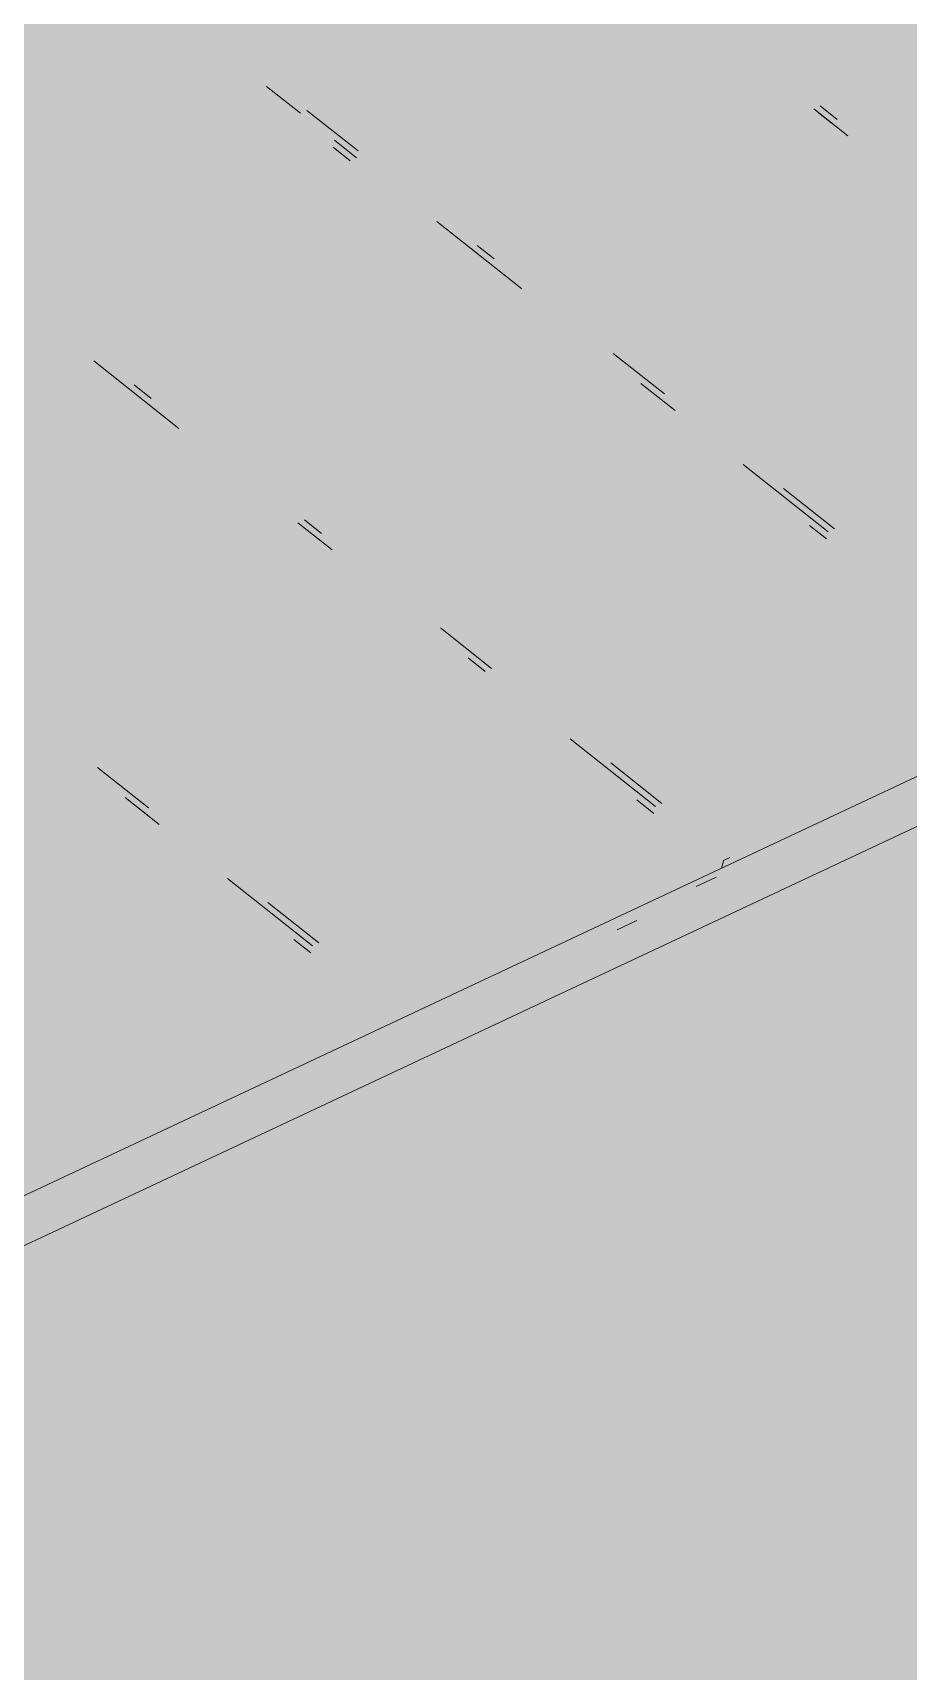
# Paper-space layout '03 3D Building and Roof' of a CAD drawing. Header units: millimetres. Extents: x 5 to 415, y 5 to 292.
# Drawn here: x 267.401 to 269.108, y 84.625 to 87.821 of the extents above; entities that cross this region are included whole.
import ezdxf

# ---------------------------------------------------------------- set-up
doc = ezdxf.new("R2010")
doc.units = ezdxf.units.MM
doc.layers.add('EXISTING', color=7, linetype='Continuous')
doc.layers.add('IMAGES', color=7, linetype='Continuous')

# ---------------------------------------------------------------- blocks, each defined once
blk = doc.blocks.new('SHEET_03')
at = {"layer": 'EXISTING', "color": 250, "lineweight": 9}
for p, q in [((267.8565, 87.7165), (267.9229, 87.6639)), ((268.035, 87.5907), (267.9354, 87.6697)), ((268.9238, 87.6726), (268.9902, 87.6199)), ((268.9694, 87.6521), (268.9363, 87.6784)), ((268.9663, 87.6385), (268.9331, 87.6648)), ((267.9893, 87.6112), (268.0225, 87.5848)), ((268.0318, 87.5771), (267.9986, 87.6034)), ((268.0194, 87.5712), (267.9862, 87.5976)), ((268.1885, 87.4531), (268.3544, 87.3214)), ((268.3005, 87.38), (268.2673, 87.4063)), ((268.6325, 87.1166), (268.5329, 87.1956)), ((267.5196, 87.181), (267.6855, 87.0493)), ((267.6316, 87.1079), (267.5984, 87.1342)), ((268.5868, 87.1371), (268.6532, 87.0844)), ((266.8844, 85.3182), (270.6986, 87.1089)), ((266.8844, 85.2207), (270.6986, 87.0114)), ((268.786, 86.979), (268.952, 86.8473)), ((268.9645, 86.8532), (268.8649, 86.9322)), ((267.9636, 86.8445), (267.9304, 86.8708)), ((267.9179, 86.865), (267.9843, 86.8123)), ((268.9488, 86.8337), (268.9156, 86.8601)), ((268.2955, 86.5811), (268.196, 86.6601)), ((268.2499, 86.6016), (268.2831, 86.5752)), ((268.449, 86.4435), (268.615, 86.3118)), ((267.6266, 86.309), (267.5271, 86.388)), ((268.6275, 86.3177), (268.5279, 86.3967)), ((267.581, 86.3295), (267.6473, 86.2768)), ((268.6119, 86.2982), (268.5787, 86.3246)), ((267.6235, 86.2954), (267.5903, 86.3217)), ((268.7478, 86.2065), (268.7447, 86.1929)), ((268.7603, 86.2123), (268.7478, 86.2065)), ((267.7801, 86.1714), (267.9461, 86.0397)), ((268.6947, 86.156), (268.7332, 86.1741)), ((267.9586, 86.0456), (267.859, 86.1246)), ((268.5401, 86.0713), (268.5786, 86.0894)), ((267.943, 86.0261), (267.9098, 86.0524))]:
    blk.add_line(p, q, dxfattribs=at)
at = {"layer": 'IMAGES', "color": 7}
for points in [[(266.9782, 87.8201), (267.46, 87.8201), (266.9782, 87.9165), (267.46, 87.9165)], [(267.46, 87.8201), (267.5564, 87.8201), (267.46, 87.9165), (267.5564, 87.9165)], [(267.5564, 87.8201), (267.7491, 87.8201), (267.5564, 87.9165), (267.7491, 87.9165)], [(267.7491, 87.8201), (267.8455, 87.8201), (267.7491, 87.9165), (267.8455, 87.9165)], [(267.8455, 87.8201), (267.9418, 87.8201), (267.8455, 87.9165), (267.9418, 87.9165)], [(267.9418, 87.8201), (268.4236, 87.8201), (267.9418, 87.9165), (268.4236, 87.9165)], [(268.4236, 87.8201), (268.52, 87.8201), (268.4236, 87.9165), (268.52, 87.9165)], [(268.52, 87.8201), (268.6164, 87.8201), (268.52, 87.9165), (268.6164, 87.9165)], [(268.6164, 87.8201), (268.7127, 87.8201), (268.6164, 87.9165), (268.7127, 87.9165)], [(268.7127, 87.8201), (268.8091, 87.8201), (268.7127, 87.9165), (268.8091, 87.9165)], [(268.8091, 87.8201), (268.9055, 87.8201), (268.8091, 87.9165), (268.9055, 87.9165)], [(268.9055, 87.8201), (269.3873, 87.8201), (268.9055, 87.9165), (269.3873, 87.9165)], [(267.0745, 87.7237), (267.5564, 87.7237), (267.0745, 87.8201), (267.5564, 87.8201)], [(267.5564, 87.7237), (267.6527, 87.7237), (267.5564, 87.8201), (267.6527, 87.8201)], [(267.6527, 87.7237), (267.7491, 87.7237), (267.6527, 87.8201), (267.7491, 87.8201)], [(267.7491, 87.7237), (267.8455, 87.7237), (267.7491, 87.8201), (267.8455, 87.8201)], [(267.8455, 87.7237), (267.9418, 87.7237), (267.8455, 87.8201), (267.9418, 87.8201)], [(267.9418, 87.7237), (268.0382, 87.7237), (267.9418, 87.8201), (268.0382, 87.8201)], [(268.0382, 87.7237), (268.52, 87.7237), (268.0382, 87.8201), (268.52, 87.8201)], [(268.52, 87.7237), (268.6164, 87.7237), (268.52, 87.8201), (268.6164, 87.8201)], [(268.6164, 87.7237), (268.7127, 87.7237), (268.6164, 87.8201), (268.7127, 87.8201)], [(268.7127, 87.7237), (268.9055, 87.7237), (268.7127, 87.8201), (268.9055, 87.8201)], [(268.9055, 87.7237), (269.0018, 87.7237), (268.9055, 87.8201), (269.0018, 87.8201)], [(269.0018, 87.7237), (269.0982, 87.7237), (269.0018, 87.8201), (269.0982, 87.8201)], [(269.0982, 87.7237), (269.4836, 87.7237), (269.0982, 87.8201), (269.4836, 87.8201)], [(267.0745, 87.6273), (267.6527, 87.6273), (267.0745, 87.7237), (267.6527, 87.7237)], [(267.6527, 87.6273), (267.7491, 87.6273), (267.6527, 87.7237), (267.7491, 87.7237)], [(267.7491, 87.6273), (267.8455, 87.6273), (267.7491, 87.7237), (267.8455, 87.7237)], [(267.8455, 87.6273), (268.0382, 87.6273), (267.8455, 87.7237), (268.0382, 87.7237)], [(268.0382, 87.6273), (268.1345, 87.6273), (268.0382, 87.7237), (268.1345, 87.7237)], [(268.1345, 87.6273), (268.6164, 87.6273), (268.1345, 87.7237), (268.6164, 87.7237)], [(268.6164, 87.6273), (268.7127, 87.6273), (268.6164, 87.7237), (268.7127, 87.7237)], [(268.7127, 87.6273), (268.8091, 87.6273), (268.7127, 87.7237), (268.8091, 87.7237)], [(268.8091, 87.6273), (269.0018, 87.6273), (268.8091, 87.7237), (269.0018, 87.7237)], [(269.0018, 87.6273), (269.0982, 87.6273), (269.0018, 87.7237), (269.0982, 87.7237)], [(269.0982, 87.6273), (269.1945, 87.6273), (269.0982, 87.7237), (269.1945, 87.7237)], [(267.3636, 87.5309), (267.7491, 87.5309), (267.3636, 87.6273), (267.7491, 87.6273)], [(267.7491, 87.5309), (267.8455, 87.5309), (267.7491, 87.6273), (267.8455, 87.6273)], [(267.8455, 87.5309), (267.9418, 87.5309), (267.8455, 87.6273), (267.9418, 87.6273)], [(267.9418, 87.5309), (268.1345, 87.5309), (267.9418, 87.6273), (268.1345, 87.6273)], [(268.1345, 87.5309), (268.2309, 87.5309), (268.1345, 87.6273), (268.2309, 87.6273)], [(268.2309, 87.5309), (268.3273, 87.5309), (268.2309, 87.6273), (268.3273, 87.6273)], [(268.3273, 87.5309), (268.8091, 87.5309), (268.3273, 87.6273), (268.8091, 87.6273)], [(268.8091, 87.5309), (268.9055, 87.5309), (268.8091, 87.6273), (268.9055, 87.6273)], [(268.9055, 87.5309), (269.0018, 87.5309), (268.9055, 87.6273), (269.0018, 87.6273)], [(269.0018, 87.5309), (269.0982, 87.5309), (269.0018, 87.6273), (269.0982, 87.6273)], [(269.0982, 87.5309), (269.1945, 87.5309), (269.0982, 87.6273), (269.1945, 87.6273)], [(267.3636, 87.4345), (267.8455, 87.4345), (267.3636, 87.5309), (267.8455, 87.5309)], [(267.8455, 87.4345), (267.9418, 87.4345), (267.8455, 87.5309), (267.9418, 87.5309)], [(267.9418, 87.4345), (268.0382, 87.4345), (267.9418, 87.5309), (268.0382, 87.5309)], [(268.0382, 87.4345), (268.1345, 87.4345), (268.0382, 87.5309), (268.1345, 87.5309)], [(268.1345, 87.4345), (268.2309, 87.4345), (268.1345, 87.5309), (268.2309, 87.5309)], [(268.2309, 87.4345), (268.3273, 87.4345), (268.2309, 87.5309), (268.3273, 87.5309)], [(268.3273, 87.4345), (268.4236, 87.4345), (268.3273, 87.5309), (268.4236, 87.5309)], [(268.4236, 87.4345), (269.0018, 87.4345), (268.4236, 87.5309), (269.0018, 87.5309)], [(269.0018, 87.4345), (269.0982, 87.4345), (269.0018, 87.5309), (269.0982, 87.5309)], [(269.0982, 87.4345), (269.2909, 87.4345), (269.0982, 87.5309), (269.2909, 87.5309)], [(267.3636, 87.3381), (267.46, 87.3381), (267.3636, 87.4345), (267.46, 87.4345)], [(267.46, 87.3381), (267.5564, 87.3381), (267.46, 87.4345), (267.5564, 87.4345)], [(267.5564, 87.3381), (268.0382, 87.3381), (267.5564, 87.4345), (268.0382, 87.4345)], [(268.0382, 87.3381), (268.1345, 87.3381), (268.0382, 87.4345), (268.1345, 87.4345)], [(268.1345, 87.3381), (268.2309, 87.3381), (268.1345, 87.4345), (268.2309, 87.4345)], [(268.2309, 87.3381), (268.3273, 87.3381), (268.2309, 87.4345), (268.3273, 87.4345)], [(268.3273, 87.3381), (268.4236, 87.3381), (268.3273, 87.4345), (268.4236, 87.4345)], [(268.4236, 87.3381), (268.52, 87.3381), (268.4236, 87.4345), (268.52, 87.4345)], [(268.52, 87.3381), (269.0018, 87.3381), (268.52, 87.4345), (269.0018, 87.4345)], [(269.0018, 87.3381), (269.0982, 87.3381), (269.0018, 87.4345), (269.0982, 87.4345)], [(269.0982, 87.3381), (269.1945, 87.3381), (269.0982, 87.4345), (269.1945, 87.4345)], [(267.3636, 87.2417), (267.5564, 87.2417), (267.3636, 87.3381), (267.5564, 87.3381)], [(267.5564, 87.2417), (267.6527, 87.2417), (267.5564, 87.3381), (267.6527, 87.3381)], [(267.6527, 87.2417), (268.1345, 87.2417), (267.6527, 87.3381), (268.1345, 87.3381)], [(268.1345, 87.2417), (268.2309, 87.2417), (268.1345, 87.3381), (268.2309, 87.3381)], [(268.2309, 87.2417), (268.3273, 87.2417), (268.2309, 87.3381), (268.3273, 87.3381)], [(268.3273, 87.2417), (268.4236, 87.2417), (268.3273, 87.3381), (268.4236, 87.3381)], [(268.4236, 87.2417), (268.6164, 87.2417), (268.4236, 87.3381), (268.6164, 87.3381)], [(268.6164, 87.2417), (268.7127, 87.2417), (268.6164, 87.3381), (268.7127, 87.3381)], [(268.7127, 87.2417), (269.2909, 87.2417), (268.7127, 87.3381), (269.2909, 87.3381)], [(267.3636, 87.1453), (267.46, 87.1453), (267.3636, 87.2417), (267.46, 87.2417)], [(267.46, 87.1453), (267.5564, 87.1453), (267.46, 87.2417), (267.5564, 87.2417)], [(267.5564, 87.1453), (267.6527, 87.1453), (267.5564, 87.2417), (267.6527, 87.2417)], [(267.6527, 87.1453), (267.7491, 87.1453), (267.6527, 87.2417), (267.7491, 87.2417)], [(267.7491, 87.1453), (268.2309, 87.1453), (267.7491, 87.2417), (268.2309, 87.2417)], [(268.2309, 87.1453), (268.3273, 87.1453), (268.2309, 87.2417), (268.3273, 87.2417)], [(268.3273, 87.1453), (268.4236, 87.1453), (268.3273, 87.2417), (268.4236, 87.2417)], [(268.4236, 87.1453), (268.6164, 87.1453), (268.4236, 87.2417), (268.6164, 87.2417)], [(268.6164, 87.1453), (268.7127, 87.1453), (268.6164, 87.2417), (268.7127, 87.2417)], [(268.7127, 87.1453), (268.8091, 87.1453), (268.7127, 87.2417), (268.8091, 87.2417)], [(268.8091, 87.1453), (269.2909, 87.1453), (268.8091, 87.2417), (269.2909, 87.2417)], [(267.3636, 87.0489), (267.5564, 87.0489), (267.3636, 87.1453), (267.5564, 87.1453)], [(267.5564, 87.0489), (267.7491, 87.0489), (267.5564, 87.1453), (267.7491, 87.1453)], [(267.7491, 87.0489), (267.8455, 87.0489), (267.7491, 87.1453), (267.8455, 87.1453)], [(267.8455, 87.0489), (267.9418, 87.0489), (267.8455, 87.1453), (267.9418, 87.1453)], [(267.9418, 87.0489), (268.4236, 87.0489), (267.9418, 87.1453), (268.4236, 87.1453)], [(268.4236, 87.0489), (268.52, 87.0489), (268.4236, 87.1453), (268.52, 87.1453)], [(268.52, 87.0489), (268.7127, 87.0489), (268.52, 87.1453), (268.7127, 87.1453)], [(268.7127, 87.0489), (268.8091, 87.0489), (268.7127, 87.1453), (268.8091, 87.1453)], [(268.8091, 87.0489), (268.9055, 87.0489), (268.8091, 87.1453), (268.9055, 87.1453)], [(268.9055, 87.0489), (269.3873, 87.0489), (268.9055, 87.1453), (269.3873, 87.1453)], [(266.9782, 86.9525), (267.46, 86.9525), (266.9782, 87.0489), (267.46, 87.0489)], [(267.46, 86.9525), (267.5564, 86.9525), (267.46, 87.0489), (267.5564, 87.0489)], [(267.5564, 86.9525), (267.6527, 86.9525), (267.5564, 87.0489), (267.6527, 87.0489)], [(267.6527, 86.9525), (267.8455, 86.9525), (267.6527, 87.0489), (267.8455, 87.0489)], [(267.8455, 86.9525), (267.9418, 86.9525), (267.8455, 87.0489), (267.9418, 87.0489)], [(267.9418, 86.9525), (268.0382, 86.9525), (267.9418, 87.0489), (268.0382, 87.0489)], [(268.0382, 86.9525), (268.52, 86.9525), (268.0382, 87.0489), (268.52, 87.0489)], [(268.52, 86.9525), (268.6164, 86.9525), (268.52, 87.0489), (268.6164, 87.0489)], [(268.6164, 86.9525), (268.8091, 86.9525), (268.6164, 87.0489), (268.8091, 87.0489)], [(268.8091, 86.9525), (268.9055, 86.9525), (268.8091, 87.0489), (268.9055, 87.0489)], [(268.9055, 86.9525), (269.0018, 86.9525), (268.9055, 87.0489), (269.0018, 87.0489)], [(269.0018, 86.9525), (269.58, 86.9525), (269.0018, 87.0489), (269.58, 87.0489)], [(266.9782, 86.8561), (267.6527, 86.8561), (266.9782, 86.9525), (267.6527, 86.9525)], [(267.6527, 86.8561), (267.7491, 86.8561), (267.6527, 86.9525), (267.7491, 86.9525)], [(267.7491, 86.8561), (267.9418, 86.8561), (267.7491, 86.9525), (267.9418, 86.9525)], [(267.9418, 86.8561), (268.0382, 86.8561), (267.9418, 86.9525), (268.0382, 86.9525)], [(268.0382, 86.8561), (268.1345, 86.8561), (268.0382, 86.9525), (268.1345, 86.9525)], [(268.1345, 86.8561), (268.2309, 86.8561), (268.1345, 86.9525), (268.2309, 86.9525)], [(268.2309, 86.8561), (268.6164, 86.8561), (268.2309, 86.9525), (268.6164, 86.9525)], [(268.6164, 86.8561), (268.7127, 86.8561), (268.6164, 86.9525), (268.7127, 86.9525)], [(268.7127, 86.8561), (268.8091, 86.8561), (268.7127, 86.9525), (268.8091, 86.9525)], [(268.8091, 86.8561), (269.0018, 86.8561), (268.8091, 86.9525), (269.0018, 86.9525)], [(269.0018, 86.8561), (269.6764, 86.8561), (269.0018, 86.9525), (269.6764, 86.9525)], [(267.2673, 86.7597), (267.7491, 86.7597), (267.2673, 86.8561), (267.7491, 86.8561)], [(267.7491, 86.7597), (267.8455, 86.7597), (267.7491, 86.8561), (267.8455, 86.8561)], [(267.8455, 86.7597), (267.9418, 86.7597), (267.8455, 86.8561), (267.9418, 86.8561)], [(267.9418, 86.7597), (268.0382, 86.7597), (267.9418, 86.8561), (268.0382, 86.8561)], [(268.0382, 86.7597), (268.1345, 86.7597), (268.0382, 86.8561), (268.1345, 86.8561)], [(268.1345, 86.7597), (268.2309, 86.7597), (268.1345, 86.8561), (268.2309, 86.8561)], [(268.2309, 86.7597), (268.3273, 86.7597), (268.2309, 86.8561), (268.3273, 86.8561)], [(268.3273, 86.7597), (268.8091, 86.7597), (268.3273, 86.8561), (268.8091, 86.8561)], [(268.8091, 86.7597), (268.9055, 86.7597), (268.8091, 86.8561), (268.9055, 86.8561)], [(268.9055, 86.7597), (269.0982, 86.7597), (268.9055, 86.8561), (269.0982, 86.8561)], [(269.0982, 86.7597), (269.4836, 86.7597), (269.0982, 86.8561), (269.4836, 86.8561)], [(267.3636, 86.6633), (267.9418, 86.6633), (267.3636, 86.7597), (267.9418, 86.7597)], [(267.9418, 86.6633), (268.0382, 86.6633), (267.9418, 86.7597), (268.0382, 86.7597)], [(268.0382, 86.6633), (268.1345, 86.6633), (268.0382, 86.7597), (268.1345, 86.7597)], [(268.1345, 86.6633), (268.2309, 86.6633), (268.1345, 86.7597), (268.2309, 86.7597)], [(268.2309, 86.6633), (268.3273, 86.6633), (268.2309, 86.7597), (268.3273, 86.7597)], [(268.3273, 86.6633), (268.9055, 86.6633), (268.3273, 86.7597), (268.9055, 86.7597)], [(268.9055, 86.6633), (269.0018, 86.6633), (268.9055, 86.7597), (269.0018, 86.7597)], [(269.0018, 86.6633), (269.0982, 86.6633), (269.0018, 86.7597), (269.0982, 86.7597)], [(269.0982, 86.6633), (269.1945, 86.6633), (269.0982, 86.7597), (269.1945, 86.7597)], [(267.3636, 86.5669), (267.46, 86.5669), (267.3636, 86.6633), (267.46, 86.6633)], [(267.46, 86.5669), (268.0382, 86.5669), (267.46, 86.6633), (268.0382, 86.6633)], [(268.0382, 86.5669), (268.1345, 86.5669), (268.0382, 86.6633), (268.1345, 86.6633)], [(268.1345, 86.5669), (268.3273, 86.5669), (268.1345, 86.6633), (268.3273, 86.6633)], [(268.3273, 86.5669), (268.4236, 86.5669), (268.3273, 86.6633), (268.4236, 86.6633)], [(268.4236, 86.5669), (268.52, 86.5669), (268.4236, 86.6633), (268.52, 86.6633)], [(268.52, 86.5669), (269.0018, 86.5669), (268.52, 86.6633), (269.0018, 86.6633)], [(269.0018, 86.5669), (269.0982, 86.5669), (269.0018, 86.6633), (269.0982, 86.6633)], [(269.0982, 86.5669), (269.1945, 86.5669), (269.0982, 86.6633), (269.1945, 86.6633)], [(267.2673, 86.4705), (267.46, 86.4705), (267.2673, 86.5669), (267.46, 86.5669)], [(267.46, 86.4705), (267.5564, 86.4705), (267.46, 86.5669), (267.5564, 86.5669)], [(267.5564, 86.4705), (267.6527, 86.4705), (267.5564, 86.5669), (267.6527, 86.5669)], [(267.6527, 86.4705), (268.2309, 86.4705), (267.6527, 86.5669), (268.2309, 86.5669)], [(268.2309, 86.4705), (268.4236, 86.4705), (268.2309, 86.5669), (268.4236, 86.5669)], [(268.4236, 86.4705), (268.52, 86.4705), (268.4236, 86.5669), (268.52, 86.5669)], [(268.52, 86.4705), (268.6164, 86.4705), (268.52, 86.5669), (268.6164, 86.5669)], [(268.6164, 86.4705), (269.0018, 86.4705), (268.6164, 86.5669), (269.0018, 86.5669)], [(269.0018, 86.4705), (269.0982, 86.4705), (269.0018, 86.5669), (269.0982, 86.5669)], [(269.0982, 86.4705), (269.1945, 86.4705), (269.0982, 86.5669), (269.1945, 86.5669)], [(267.3636, 86.3741), (267.46, 86.3741), (267.3636, 86.4705), (267.46, 86.4705)], [(267.46, 86.3741), (267.5564, 86.3741), (267.46, 86.4705), (267.5564, 86.4705)], [(267.5564, 86.3741), (267.6527, 86.3741), (267.5564, 86.4705), (267.6527, 86.4705)], [(267.6527, 86.3741), (267.7491, 86.3741), (267.6527, 86.4705), (267.7491, 86.4705)], [(267.7491, 86.3741), (268.2309, 86.3741), (267.7491, 86.4705), (268.2309, 86.4705)], [(268.2309, 86.3741), (268.3273, 86.3741), (268.2309, 86.4705), (268.3273, 86.4705)], [(268.3273, 86.3741), (268.4236, 86.3741), (268.3273, 86.4705), (268.4236, 86.4705)], [(268.4236, 86.3741), (268.52, 86.3741), (268.4236, 86.4705), (268.52, 86.4705)], [(268.52, 86.3741), (268.6164, 86.3741), (268.52, 86.4705), (268.6164, 86.4705)], [(268.6164, 86.3741), (268.8091, 86.3741), (268.6164, 86.4705), (268.8091, 86.4705)], [(268.8091, 86.3741), (268.9055, 86.3741), (268.8091, 86.4705), (268.9055, 86.4705)], [(268.9055, 86.3741), (269.0018, 86.3741), (268.9055, 86.4705), (269.0018, 86.4705)], [(269.0018, 86.3741), (269.0982, 86.3741), (269.0018, 86.4705), (269.0982, 86.4705)], [(269.0982, 86.3741), (269.2909, 86.3741), (269.0982, 86.4705), (269.2909, 86.4705)], [(267.3636, 86.2777), (267.46, 86.2777), (267.3636, 86.3741), (267.46, 86.3741)], [(267.46, 86.2777), (267.6527, 86.2777), (267.46, 86.3741), (267.6527, 86.3741)], [(267.6527, 86.2777), (267.7491, 86.2777), (267.6527, 86.3741), (267.7491, 86.3741)], [(267.7491, 86.2777), (267.8455, 86.2777), (267.7491, 86.3741), (267.8455, 86.3741)], [(267.8455, 86.2777), (268.3273, 86.2777), (267.8455, 86.3741), (268.3273, 86.3741)], [(268.3273, 86.2777), (268.4236, 86.2777), (268.3273, 86.3741), (268.4236, 86.3741)], [(268.4236, 86.2777), (268.52, 86.2777), (268.4236, 86.3741), (268.52, 86.3741)], [(268.52, 86.2777), (268.7127, 86.2777), (268.52, 86.3741), (268.7127, 86.3741)], [(268.7127, 86.2777), (268.8091, 86.2777), (268.7127, 86.3741), (268.8091, 86.3741)], [(268.8091, 86.2777), (268.9055, 86.2777), (268.8091, 86.3741), (268.9055, 86.3741)], [(268.9055, 86.2777), (269.0982, 86.2777), (268.9055, 86.3741), (269.0982, 86.3741)], [(269.0982, 86.1813), (269.1945, 86.1813), (269.0982, 86.3741), (269.1945, 86.3741)], [(266.9782, 86.1813), (267.46, 86.1813), (266.9782, 86.2777), (267.46, 86.2777)], [(267.46, 86.1813), (267.5564, 86.1813), (267.46, 86.2777), (267.5564, 86.2777)], [(267.5564, 86.1813), (267.6527, 86.1813), (267.5564, 86.2777), (267.6527, 86.2777)], [(267.6527, 86.1813), (267.7491, 86.1813), (267.6527, 86.2777), (267.7491, 86.2777)], [(267.7491, 86.1813), (267.8455, 86.1813), (267.7491, 86.2777), (267.8455, 86.2777)], [(267.8455, 86.1813), (267.9418, 86.1813), (267.8455, 86.2777), (267.9418, 86.2777)], [(267.9418, 86.1813), (268.52, 86.1813), (267.9418, 86.2777), (268.52, 86.2777)], [(268.52, 86.1813), (268.6164, 86.1813), (268.52, 86.2777), (268.6164, 86.2777)], [(268.6164, 86.1813), (268.8091, 86.1813), (268.6164, 86.2777), (268.8091, 86.2777)], [(268.8091, 86.1813), (269.0018, 86.1813), (268.8091, 86.2777), (269.0018, 86.2777)], [(269.0018, 86.1813), (269.0982, 86.1813), (269.0018, 86.2777), (269.0982, 86.2777)], [(267.0745, 86.0849), (267.5564, 86.0849), (267.0745, 86.1813), (267.5564, 86.1813)], [(267.5564, 86.0849), (267.7491, 86.0849), (267.5564, 86.1813), (267.7491, 86.1813)], [(267.7491, 86.0849), (267.9418, 86.0849), (267.7491, 86.1813), (267.9418, 86.1813)], [(267.9418, 86.0849), (268.0382, 86.0849), (267.9418, 86.1813), (268.0382, 86.1813)], [(268.0382, 86.0849), (268.1345, 86.0849), (268.0382, 86.1813), (268.1345, 86.1813)], [(268.1345, 86.0849), (268.3273, 86.0849), (268.1345, 86.1813), (268.3273, 86.1813)], [(268.3273, 86.0849), (268.4236, 86.0849), (268.3273, 86.1813), (268.4236, 86.1813)], [(268.4236, 86.0849), (268.52, 86.0849), (268.4236, 86.1813), (268.52, 86.1813)], [(268.52, 86.0849), (268.6164, 86.0849), (268.52, 86.1813), (268.6164, 86.1813)], [(268.6164, 86.0849), (268.7127, 86.0849), (268.6164, 86.1813), (268.7127, 86.1813)], [(268.7127, 86.0849), (268.9055, 86.0849), (268.7127, 86.1813), (268.9055, 86.1813)], [(268.9055, 86.0849), (269.0018, 86.0849), (268.9055, 86.1813), (269.0018, 86.1813)], [(269.0018, 86.0849), (269.0982, 86.0849), (269.0018, 86.1813), (269.0982, 86.1813)], [(269.0982, 86.0849), (269.1945, 86.0849), (269.0982, 86.1813), (269.1945, 86.1813)], [(267.2673, 85.9885), (267.8455, 85.9885), (267.2673, 86.0849), (267.8455, 86.0849)], [(267.8455, 85.9885), (267.9418, 85.9885), (267.8455, 86.0849), (267.9418, 86.0849)], [(267.9418, 85.9885), (268.0382, 85.9885), (267.9418, 86.0849), (268.0382, 86.0849)], [(268.0382, 85.9885), (268.1345, 85.9885), (268.0382, 86.0849), (268.1345, 86.0849)], [(268.1345, 85.9885), (268.2309, 85.9885), (268.1345, 86.0849), (268.2309, 86.0849)], [(268.2309, 85.9885), (268.3273, 85.9885), (268.2309, 86.0849), (268.3273, 86.0849)], [(268.3273, 85.9885), (268.4236, 85.9885), (268.3273, 86.0849), (268.4236, 86.0849)], [(268.4236, 85.9885), (268.52, 85.9885), (268.4236, 86.0849), (268.52, 86.0849)], [(268.52, 85.9885), (268.6164, 85.9885), (268.52, 86.0849), (268.6164, 86.0849)], [(268.6164, 85.9885), (268.7127, 85.9885), (268.6164, 86.0849), (268.7127, 86.0849)], [(268.7127, 85.9885), (268.8091, 85.9885), (268.7127, 86.0849), (268.8091, 86.0849)], [(268.8091, 85.9885), (268.9055, 85.9885), (268.8091, 86.0849), (268.9055, 86.0849)], [(268.9055, 85.9885), (269.0982, 85.9885), (268.9055, 86.0849), (269.0982, 86.0849)], [(269.0982, 85.9885), (276.1327, 85.9885), (269.0982, 86.0849), (276.1327, 86.0849)], [(267.3636, 85.8921), (267.7491, 85.8921), (267.3636, 85.9885), (267.7491, 85.9885)], [(267.7491, 85.8921), (267.8455, 85.8921), (267.7491, 85.9885), (267.8455, 85.9885)], [(267.8455, 85.8921), (267.9418, 85.8921), (267.8455, 85.9885), (267.9418, 85.9885)], [(267.9418, 85.8921), (268.0382, 85.8921), (267.9418, 85.9885), (268.0382, 85.9885)], [(268.0382, 85.8921), (268.1345, 85.8921), (268.0382, 85.9885), (268.1345, 85.9885)], [(268.1345, 85.8921), (268.2309, 85.8921), (268.1345, 85.9885), (268.2309, 85.9885)], [(268.2309, 85.8921), (268.3273, 85.8921), (268.2309, 85.9885), (268.3273, 85.9885)], [(268.3273, 85.8921), (268.52, 85.8921), (268.3273, 85.9885), (268.52, 85.9885)], [(268.52, 85.8921), (268.6164, 85.8921), (268.52, 85.9885), (268.6164, 85.9885)], [(268.6164, 85.8921), (268.7127, 85.8921), (268.6164, 85.9885), (268.7127, 85.9885)], [(268.7127, 85.8921), (268.8091, 85.8921), (268.7127, 85.9885), (268.8091, 85.9885)], [(268.8091, 85.8921), (268.9055, 85.8921), (268.8091, 85.9885), (268.9055, 85.9885)], [(268.9055, 85.8921), (276.0364, 85.8921), (268.9055, 85.9885), (276.0364, 85.9885)], [(267.3636, 85.7957), (267.6527, 85.7957), (267.3636, 85.8921), (267.6527, 85.8921)], [(267.6527, 85.7957), (267.7491, 85.7957), (267.6527, 85.8921), (267.7491, 85.8921)], [(267.7491, 85.7957), (267.8455, 85.7957), (267.7491, 85.8921), (267.8455, 85.8921)], [(267.8455, 85.7957), (267.9418, 85.7957), (267.8455, 85.8921), (267.9418, 85.8921)], [(267.9418, 85.7957), (268.0382, 85.7957), (267.9418, 85.8921), (268.0382, 85.8921)], [(268.0382, 85.7957), (268.1345, 85.7957), (268.0382, 85.8921), (268.1345, 85.8921)], [(268.1345, 85.7957), (268.3273, 85.7957), (268.1345, 85.8921), (268.3273, 85.8921)], [(268.3273, 85.7957), (268.4236, 85.7957), (268.3273, 85.8921), (268.4236, 85.8921)], [(268.4236, 85.7957), (268.52, 85.7957), (268.4236, 85.8921), (268.52, 85.8921)], [(268.52, 85.7957), (268.6164, 85.7957), (268.52, 85.8921), (268.6164, 85.8921)], [(268.6164, 85.7957), (268.7127, 85.7957), (268.6164, 85.8921), (268.7127, 85.8921)], [(268.7127, 85.7957), (275.6509, 85.7957), (268.7127, 85.8921), (275.6509, 85.8921)], [(267.3636, 85.6993), (267.5564, 85.6993), (267.3636, 85.7957), (267.5564, 85.7957)], [(267.5564, 85.6993), (267.6527, 85.6993), (267.5564, 85.7957), (267.6527, 85.7957)], [(267.6527, 85.6993), (267.8455, 85.6993), (267.6527, 85.7957), (267.8455, 85.7957)], [(267.8455, 85.6993), (267.9418, 85.6993), (267.8455, 85.7957), (267.9418, 85.7957)], [(267.9418, 85.6993), (268.0382, 85.6993), (267.9418, 85.7957), (268.0382, 85.7957)], [(268.0382, 85.6993), (268.1345, 85.6993), (268.0382, 85.7957), (268.1345, 85.7957)], [(268.1345, 85.6993), (268.2309, 85.6993), (268.1345, 85.7957), (268.2309, 85.7957)], [(268.2309, 85.6993), (268.3273, 85.6993), (268.2309, 85.7957), (268.3273, 85.7957)], [(268.3273, 85.6993), (268.4236, 85.6993), (268.3273, 85.7957), (268.4236, 85.7957)], [(268.4236, 85.6993), (268.52, 85.6993), (268.4236, 85.7957), (268.52, 85.7957)], [(268.52, 85.6993), (275.5545, 85.6993), (268.52, 85.7957), (275.5545, 85.7957)], [(267.3636, 85.5065), (267.46, 85.5065), (267.3636, 85.6993), (267.46, 85.6993)], [(267.46, 85.6029), (267.5564, 85.6029), (267.46, 85.6993), (267.5564, 85.6993)], [(267.5564, 85.6029), (267.7491, 85.6029), (267.5564, 85.6993), (267.7491, 85.6993)], [(267.7491, 85.6029), (267.8455, 85.6029), (267.7491, 85.6993), (267.8455, 85.6993)], [(267.8455, 85.6029), (267.9418, 85.6029), (267.8455, 85.6993), (267.9418, 85.6993)], [(267.9418, 85.6029), (268.0382, 85.6029), (267.9418, 85.6993), (268.0382, 85.6993)], [(268.0382, 85.6029), (268.1345, 85.6029), (268.0382, 85.6993), (268.1345, 85.6993)], [(268.1345, 85.6029), (268.2309, 85.6029), (268.1345, 85.6993), (268.2309, 85.6993)], [(268.2309, 85.6029), (268.3273, 85.6029), (268.2309, 85.6993), (268.3273, 85.6993)], [(268.3273, 85.6029), (275.2655, 85.6029), (268.3273, 85.6993), (275.2655, 85.6993)], [(267.46, 85.5065), (267.5564, 85.5065), (267.46, 85.6029), (267.5564, 85.6029)], [(267.5564, 85.5065), (267.6527, 85.5065), (267.5564, 85.6029), (267.6527, 85.6029)], [(267.6527, 85.5065), (267.8455, 85.5065), (267.6527, 85.6029), (267.8455, 85.6029)], [(267.8455, 85.5065), (267.9418, 85.5065), (267.8455, 85.6029), (267.9418, 85.6029)], [(267.9418, 85.5065), (268.1345, 85.5065), (267.9418, 85.6029), (268.1345, 85.6029)], [(268.1345, 85.5065), (275.1691, 85.5065), (268.1345, 85.6029), (275.1691, 85.6029)], [(267.3636, 85.4101), (267.46, 85.4101), (267.3636, 85.5065), (267.46, 85.5065)], [(267.46, 85.4101), (267.5564, 85.4101), (267.46, 85.5065), (267.5564, 85.5065)], [(267.5564, 85.4101), (267.6527, 85.4101), (267.5564, 85.5065), (267.6527, 85.5065)], [(267.6527, 85.4101), (267.8455, 85.4101), (267.6527, 85.5065), (267.8455, 85.5065)], [(267.8455, 85.4101), (267.9418, 85.4101), (267.8455, 85.5065), (267.9418, 85.5065)], [(267.9418, 85.4101), (274.88, 85.4101), (267.9418, 85.5065), (274.88, 85.5065)], [(267.3636, 85.3137), (267.46, 85.3137), (267.3636, 85.4101), (267.46, 85.4101)], [(267.46, 85.3137), (267.5564, 85.3137), (267.46, 85.4101), (267.5564, 85.4101)], [(267.5564, 85.3137), (267.6527, 85.3137), (267.5564, 85.4101), (267.6527, 85.4101)], [(267.6527, 85.3137), (274.6873, 85.3137), (267.6527, 85.4101), (274.6873, 85.4101)], [(267.2673, 85.2173), (267.46, 85.2173), (267.2673, 85.3137), (267.46, 85.3137)], [(267.46, 85.2173), (267.5564, 85.2173), (267.46, 85.3137), (267.5564, 85.3137)], [(267.5564, 85.2173), (274.4945, 85.2173), (267.5564, 85.3137), (274.4945, 85.3137)], [(267.2673, 85.1208), (274.2055, 85.1208), (267.2673, 85.2173), (274.2055, 85.2173)], [(267.1709, 85.0244), (274.2055, 85.0244), (267.1709, 85.1208), (274.2055, 85.1208)], [(266.8818, 84.928), (273.82, 84.928), (266.8818, 85.0244), (273.82, 85.0244)], [(266.6891, 84.8316), (273.6273, 84.8316), (266.6891, 84.928), (273.6273, 84.928)], [(266.4964, 84.7352), (273.4345, 84.7352), (266.4964, 84.8316), (273.4345, 84.8316)], [(266.2073, 84.6388), (273.2418, 84.6388), (266.2073, 84.7352), (273.2418, 84.7352)], [(266.1109, 84.5424), (273.1455, 84.5424), (266.1109, 84.6388), (273.1455, 84.6388)]]:
    blk.add_solid(points, dxfattribs=at)

psp = doc.layouts.new('03 3D Building and Roof')

# ---------------------------------------------------------------- block references
psp.add_blockref('SHEET_03', (0, 0))

doc.saveas('drawing.dxf')
